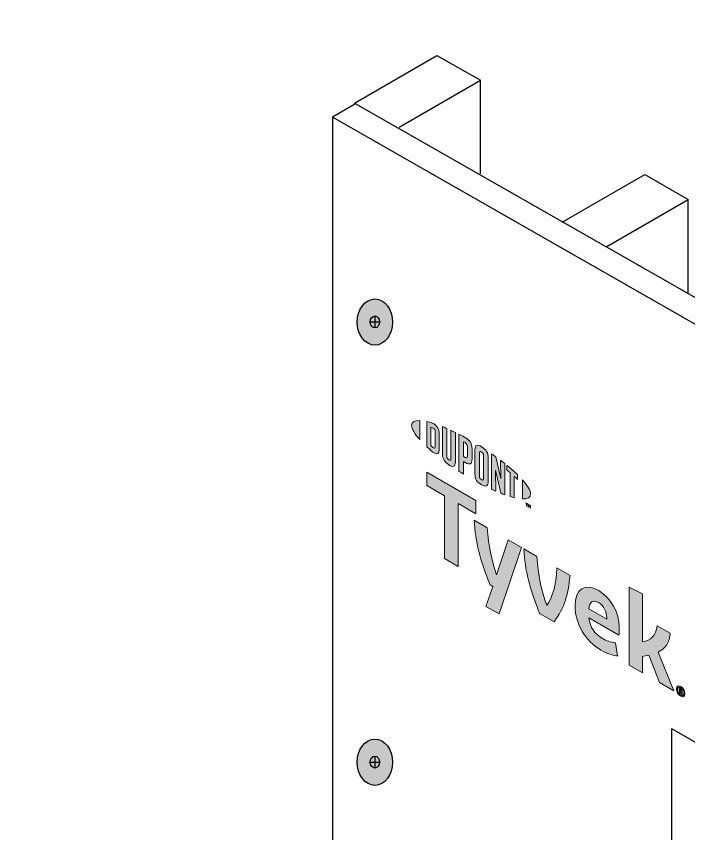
# Model space of a CAD drawing. Header units: inches. Extents: x -20.7 to 76.3, y -55.2 to 19.1.
# Drawn here: x -6.216 to -4.286, y -27.494 to -25.146 of the extents above; entities that cross this region are included whole.
import ezdxf

# ---------------------------------------------------------------- set-up
doc = ezdxf.new("R2010")
doc.units = ezdxf.units.IN
doc.header["$MEASUREMENT"] = 0
for name, color, linetype, lineweight in [('.ATI-HATCH', 7, 'Continuous', 0), ('G-ANNO-TTLB', 7, 'Continuous', 0), ('LOGOS', 7, 'Continuous', 0), ('TYVEK', 7, 'Continuous', 0)]:
    doc.layers.add(name, color=color, linetype=linetype, lineweight=lineweight)

# ---------------------------------------------------------------- blocks, each defined once
blk = doc.blocks.new('Block_598')
at = {"layer": 'LOGOS', "true_color": 0x848484, "transparency": 33554687}
h = blk.add_hatch(color=252, dxfattribs=at)
h.dxf.hatch_style = 2
edge = h.paths.add_edge_path()
edge.add_spline(control_points=[(-5.0816, -26.3215), (-5.0816, -26.3315), (-5.0731, -26.3458), (-5.0583, -26.3624), (-5.0583, -26.3624), (-5.0583, -26.3077), (-5.0583, -26.3077), (-5.0731, -26.3071), (-5.0816, -26.3115), (-5.0816, -26.3215)], knot_values=[0, 0, 0, 0, 1, 1, 1, 2, 2, 2, 3, 3, 3, 3], degree=3, periodic=0)
h = blk.add_hatch(color=252, dxfattribs=at)
h.dxf.hatch_style = 2
edge = h.paths.add_edge_path()
edge.add_spline(control_points=[(-5.0138, -26.383), (-5.0138, -26.3872), (-5.016, -26.3873), (-5.0186, -26.3858), (-5.0207, -26.3846), (-5.0238, -26.382), (-5.0264, -26.3797), (-5.0264, -26.3797), (-5.0264, -26.3273), (-5.0264, -26.3273), (-5.0238, -26.328), (-5.0207, -26.329), (-5.0186, -26.3302), (-5.016, -26.3317), (-5.0138, -26.3344), (-5.0138, -26.3386), (-5.0138, -26.3386), (-5.0138, -26.383), (-5.0138, -26.383)], knot_values=[0, 0, 0, 0, 1, 1, 1, 2, 2, 2, 3, 3, 3, 4, 4, 4, 5, 5, 5, 6, 6, 6, 6], degree=3, periodic=0)
edge = h.paths.add_edge_path()
edge.add_spline(control_points=[(-5.0169, -26.3175), (-5.021, -26.3151), (-5.027, -26.313), (-5.0378, -26.3106), (-5.0378, -26.3106), (-5.0378, -26.3832), (-5.0378, -26.3832), (-5.0283, -26.392), (-5.021, -26.3981), (-5.0169, -26.4005), (-5.0074, -26.406), (-5.002, -26.4024), (-5.002, -26.3917), (-5.002, -26.3917), (-5.002, -26.3435), (-5.002, -26.3435), (-5.002, -26.3328), (-5.0074, -26.323), (-5.0169, -26.3175)], knot_values=[0, 0, 0, 0, 1, 1, 1, 2, 2, 2, 3, 3, 3, 4, 4, 4, 5, 5, 5, 6, 6, 6, 6], degree=3, periodic=0)
h = blk.add_hatch(color=252, dxfattribs=at)
h.dxf.hatch_style = 2
edge = h.paths.add_edge_path()
edge.add_spline(control_points=[(-4.9687, -26.4175), (-4.9687, -26.4217), (-4.97, -26.4236), (-4.9746, -26.4204), (-4.9791, -26.4172), (-4.9803, -26.4143), (-4.9803, -26.4093), (-4.9803, -26.4093), (-4.9803, -26.3303), (-4.9803, -26.3303), (-4.9833, -26.329), (-4.9899, -26.3262), (-4.9928, -26.325), (-4.9928, -26.325), (-4.9928, -26.4049), (-4.9928, -26.4049), (-4.9928, -26.4177), (-4.9874, -26.4257), (-4.9746, -26.4348), (-4.9629, -26.4431), (-4.9557, -26.4404), (-4.9557, -26.4263), (-4.9557, -26.4263), (-4.9557, -26.3419), (-4.9557, -26.3419), (-4.9582, -26.3406), (-4.9662, -26.3368), (-4.9687, -26.3356), (-4.9687, -26.3356), (-4.9687, -26.4175), (-4.9687, -26.4175)], knot_values=[0, 0, 0, 0, 1, 1, 1, 2, 2, 2, 3, 3, 3, 4, 4, 4, 5, 5, 5, 6, 6, 6, 7, 7, 7, 8, 8, 8, 9, 9, 9, 10, 10, 10, 10], degree=3, periodic=0)
h = blk.add_hatch(color=252, dxfattribs=at)
h.dxf.hatch_style = 2
edge = h.paths.add_edge_path()
edge.add_spline(control_points=[(-4.9213, -26.4102), (-4.9213, -26.4148), (-4.9227, -26.4163), (-4.9279, -26.4133), (-4.9279, -26.4133), (-4.9325, -26.4107), (-4.9325, -26.4107), (-4.9325, -26.4107), (-4.9325, -26.3687), (-4.9325, -26.3687), (-4.9305, -26.3698), (-4.9294, -26.3704), (-4.9282, -26.3711), (-4.9224, -26.3744), (-4.9213, -26.3775), (-4.9213, -26.3822), (-4.9213, -26.3822), (-4.9213, -26.4102), (-4.9213, -26.4102)], knot_values=[0, 0, 0, 0, 1, 1, 1, 2, 2, 2, 3, 3, 3, 4, 4, 4, 5, 5, 5, 6, 6, 6, 6], degree=3, periodic=0)
edge = h.paths.add_edge_path()
edge.add_spline(control_points=[(-4.9274, -26.3567), (-4.9297, -26.3554), (-4.9379, -26.3509), (-4.9455, -26.347), (-4.9455, -26.347), (-4.9455, -26.4533), (-4.9455, -26.4533), (-4.943, -26.455), (-4.9362, -26.4593), (-4.9325, -26.4615), (-4.9325, -26.4615), (-4.9325, -26.4254), (-4.9325, -26.4254), (-4.9325, -26.4254), (-4.9274, -26.4284), (-4.9274, -26.4284), (-4.9138, -26.4362), (-4.9081, -26.4325), (-4.9081, -26.419), (-4.9081, -26.419), (-4.9081, -26.3876), (-4.9081, -26.3876), (-4.9081, -26.3744), (-4.9145, -26.3641), (-4.9274, -26.3567)], knot_values=[0, 0, 0, 0, 1, 1, 1, 2, 2, 2, 3, 3, 3, 4, 4, 4, 5, 5, 5, 6, 6, 6, 7, 7, 7, 8, 8, 8, 8], degree=3, periodic=0)
h = blk.add_hatch(color=252, dxfattribs=at)
h.dxf.hatch_style = 2
edge = h.paths.add_edge_path()
edge.add_spline(control_points=[(-4.8747, -26.4742), (-4.8747, -26.4784), (-4.8759, -26.4799), (-4.8806, -26.4774), (-4.8853, -26.4748), (-4.8866, -26.4717), (-4.8866, -26.4674), (-4.8866, -26.4674), (-4.8866, -26.4011), (-4.8866, -26.4011), (-4.8866, -26.3967), (-4.8853, -26.3951), (-4.8806, -26.398), (-4.8759, -26.4008), (-4.8747, -26.4038), (-4.8747, -26.408), (-4.8747, -26.408), (-4.8747, -26.4742), (-4.8747, -26.4742)], knot_values=[0, 0, 0, 0, 1, 1, 1, 2, 2, 2, 3, 3, 3, 4, 4, 4, 5, 5, 5, 6, 6, 6, 6], degree=3, periodic=0)
edge = h.paths.add_edge_path()
edge.add_spline(control_points=[(-4.8806, -26.3831), (-4.8926, -26.3755), (-4.8998, -26.3774), (-4.8998, -26.3914), (-4.8998, -26.3914), (-4.8998, -26.461), (-4.8998, -26.461), (-4.8998, -26.4758), (-4.8933, -26.4856), (-4.8806, -26.4923), (-4.8681, -26.4989), (-4.8616, -26.4972), (-4.8616, -26.4815), (-4.8616, -26.4815), (-4.8616, -26.4151), (-4.8616, -26.4151), (-4.8616, -26.4002), (-4.8674, -26.3914), (-4.8806, -26.3831)], knot_values=[0, 0, 0, 0, 1, 1, 1, 2, 2, 2, 3, 3, 3, 4, 4, 4, 5, 5, 5, 6, 6, 6, 6], degree=3, periodic=0)
h = blk.add_hatch(color=252, dxfattribs=at)
h.dxf.hatch_style = 2
edge = h.paths.add_edge_path()
edge.add_spline(control_points=[(-4.8254, -26.4742), (-4.8254, -26.4742), (-4.8399, -26.4118), (-4.8399, -26.4118), (-4.8438, -26.4089), (-4.8485, -26.4056), (-4.8522, -26.4031), (-4.8522, -26.4031), (-4.8522, -26.5051), (-4.8522, -26.5051), (-4.8496, -26.5063), (-4.8431, -26.5092), (-4.8397, -26.5107), (-4.8397, -26.5107), (-4.8407, -26.45), (-4.8407, -26.45), (-4.8407, -26.45), (-4.8254, -26.5166), (-4.8254, -26.5166), (-4.8221, -26.5179), (-4.8174, -26.5197), (-4.8143, -26.5208), (-4.8143, -26.5208), (-4.8143, -26.4311), (-4.8143, -26.4311), (-4.8175, -26.4285), (-4.8234, -26.424), (-4.8263, -26.4218), (-4.8263, -26.4218), (-4.8254, -26.4742), (-4.8254, -26.4742)], knot_values=[0, 0, 0, 0, 1, 1, 1, 2, 2, 2, 3, 3, 3, 4, 4, 4, 5, 5, 5, 6, 6, 6, 7, 7, 7, 8, 8, 8, 9, 9, 9, 10, 10, 10, 10], degree=3, periodic=0)
h = blk.add_hatch(color=252, dxfattribs=at)
h.dxf.hatch_style = 2
edge = h.paths.add_edge_path()
edge.add_spline(control_points=[(-4.8078, -26.4505), (-4.8046, -26.4531), (-4.8014, -26.4556), (-4.7983, -26.4582), (-4.7983, -26.4582), (-4.7983, -26.526), (-4.7983, -26.526), (-4.7955, -26.5269), (-4.7902, -26.5284), (-4.7867, -26.5292), (-4.7867, -26.5292), (-4.7867, -26.4681), (-4.7867, -26.4681), (-4.7833, -26.4711), (-4.7801, -26.4739), (-4.7772, -26.4766), (-4.7772, -26.4766), (-4.7772, -26.4635), (-4.7772, -26.4635), (-4.7864, -26.4545), (-4.7963, -26.4458), (-4.8078, -26.4364), (-4.8078, -26.4364), (-4.8078, -26.4505), (-4.8078, -26.4505)], knot_values=[0, 0, 0, 0, 1, 1, 1, 2, 2, 2, 3, 3, 3, 4, 4, 4, 5, 5, 5, 6, 6, 6, 7, 7, 7, 8, 8, 8, 8], degree=3, periodic=0)
h = blk.add_hatch(color=252, dxfattribs=at)
h.dxf.hatch_style = 2
edge = h.paths.add_edge_path()
edge.add_spline(control_points=[(-4.7398, -26.5188), (-4.7398, -26.5288), (-4.7484, -26.5333), (-4.7632, -26.5328), (-4.7632, -26.5328), (-4.7632, -26.478), (-4.7632, -26.478), (-4.7484, -26.4946), (-4.7398, -26.5088), (-4.7398, -26.5188)], knot_values=[0, 0, 0, 0, 1, 1, 1, 2, 2, 2, 3, 3, 3, 3], degree=3, periodic=0)
h = blk.add_hatch(color=252, dxfattribs=at)
h.dxf.hatch_style = 2
edge = h.paths.add_edge_path()
edge.add_spline(control_points=[(-4.7468, -26.5477), (-4.7468, -26.5477), (-4.7454, -26.5486), (-4.7454, -26.5486), (-4.7454, -26.5486), (-4.7433, -26.5535), (-4.7433, -26.5535), (-4.7433, -26.5535), (-4.7412, -26.551), (-4.7412, -26.551), (-4.7412, -26.551), (-4.7398, -26.5517), (-4.7398, -26.5517), (-4.7398, -26.5517), (-4.7398, -26.5596), (-4.7398, -26.5596), (-4.7398, -26.5596), (-4.7411, -26.5589), (-4.7411, -26.5589), (-4.7411, -26.5589), (-4.7411, -26.5533), (-4.7411, -26.5533), (-4.7411, -26.5533), (-4.7432, -26.5558), (-4.7432, -26.5558), (-4.7432, -26.5558), (-4.7434, -26.5558), (-4.7434, -26.5558), (-4.7434, -26.5558), (-4.7455, -26.5508), (-4.7455, -26.5508), (-4.7455, -26.5508), (-4.7455, -26.5564), (-4.7455, -26.5564), (-4.7455, -26.5564), (-4.7468, -26.5556), (-4.7468, -26.5556), (-4.7468, -26.5556), (-4.7468, -26.5477), (-4.7468, -26.5477)], knot_values=[0, 0, 0, 0, 1, 1, 1, 2, 2, 2, 3, 3, 3, 4, 4, 4, 5, 5, 5, 6, 6, 6, 7, 7, 7, 8, 8, 8, 9, 9, 9, 10, 10, 10, 11, 11, 11, 12, 12, 12, 13, 13, 13, 13], degree=3, periodic=0)
edge = h.paths.add_edge_path()
edge.add_spline(control_points=[(-4.7517, -26.5463), (-4.7517, -26.5463), (-4.7538, -26.5451), (-4.7538, -26.5451), (-4.7538, -26.5451), (-4.7538, -26.5437), (-4.7538, -26.5437), (-4.7538, -26.5437), (-4.7483, -26.5469), (-4.7483, -26.5469), (-4.7483, -26.5469), (-4.7483, -26.5483), (-4.7483, -26.5483), (-4.7483, -26.5483), (-4.7504, -26.5471), (-4.7504, -26.5471), (-4.7504, -26.5471), (-4.7504, -26.5536), (-4.7504, -26.5536), (-4.7504, -26.5536), (-4.7517, -26.5528), (-4.7517, -26.5528), (-4.7517, -26.5528), (-4.7517, -26.5463), (-4.7517, -26.5463)], knot_values=[0, 0, 0, 0, 1, 1, 1, 2, 2, 2, 3, 3, 3, 4, 4, 4, 5, 5, 5, 6, 6, 6, 7, 7, 7, 8, 8, 8, 8], degree=3, periodic=0)
at = {"layer": 'LOGOS'}
for points, knots in [([(-5.0816, -26.3215), (-5.0816, -26.3315), (-5.0731, -26.3458), (-5.0583, -26.3624), (-5.0583, -26.3624), (-5.0583, -26.3077), (-5.0583, -26.3077), (-5.0731, -26.3071), (-5.0816, -26.3115), (-5.0816, -26.3215)], [0, 0, 0, 0, 1, 1, 1, 2, 2, 2, 3, 3, 3, 3]), ([(-5.0169, -26.3175), (-5.021, -26.3151), (-5.027, -26.313), (-5.0378, -26.3106), (-5.0378, -26.3106), (-5.0378, -26.3832), (-5.0378, -26.3832), (-5.0283, -26.392), (-5.021, -26.3981), (-5.0169, -26.4005), (-5.0074, -26.406), (-5.002, -26.4024), (-5.002, -26.3917), (-5.002, -26.3917), (-5.002, -26.3435), (-5.002, -26.3435), (-5.002, -26.3328), (-5.0074, -26.323), (-5.0169, -26.3175)], [0, 0, 0, 0, 1, 1, 1, 2, 2, 2, 3, 3, 3, 4, 4, 4, 5, 5, 5, 6, 6, 6, 6]), ([(-5.0138, -26.383), (-5.0138, -26.3872), (-5.016, -26.3873), (-5.0186, -26.3858), (-5.0207, -26.3846), (-5.0238, -26.382), (-5.0264, -26.3797), (-5.0264, -26.3797), (-5.0264, -26.3273), (-5.0264, -26.3273), (-5.0238, -26.328), (-5.0207, -26.329), (-5.0186, -26.3302), (-5.016, -26.3317), (-5.0138, -26.3344), (-5.0138, -26.3386), (-5.0138, -26.3386), (-5.0138, -26.383), (-5.0138, -26.383)], [0, 0, 0, 0, 1, 1, 1, 2, 2, 2, 3, 3, 3, 4, 4, 4, 5, 5, 5, 6, 6, 6, 6]), ([(-4.9687, -26.4175), (-4.9687, -26.4217), (-4.97, -26.4236), (-4.9746, -26.4204), (-4.9791, -26.4172), (-4.9803, -26.4143), (-4.9803, -26.4093), (-4.9803, -26.4093), (-4.9803, -26.3303), (-4.9803, -26.3303), (-4.9833, -26.329), (-4.9899, -26.3262), (-4.9928, -26.325), (-4.9928, -26.325), (-4.9928, -26.4049), (-4.9928, -26.4049), (-4.9928, -26.4177), (-4.9874, -26.4257), (-4.9746, -26.4348), (-4.9629, -26.4431), (-4.9557, -26.4404), (-4.9557, -26.4263), (-4.9557, -26.4263), (-4.9557, -26.3419), (-4.9557, -26.3419), (-4.9582, -26.3406), (-4.9662, -26.3368), (-4.9687, -26.3356), (-4.9687, -26.3356), (-4.9687, -26.4175), (-4.9687, -26.4175)], [0, 0, 0, 0, 1, 1, 1, 2, 2, 2, 3, 3, 3, 4, 4, 4, 5, 5, 5, 6, 6, 6, 7, 7, 7, 8, 8, 8, 9, 9, 9, 10, 10, 10, 10]), ([(-4.9274, -26.3567), (-4.9297, -26.3554), (-4.9379, -26.3509), (-4.9455, -26.347), (-4.9455, -26.347), (-4.9455, -26.4533), (-4.9455, -26.4533), (-4.943, -26.455), (-4.9362, -26.4593), (-4.9325, -26.4615), (-4.9325, -26.4615), (-4.9325, -26.4254), (-4.9325, -26.4254), (-4.9325, -26.4254), (-4.9274, -26.4284), (-4.9274, -26.4284), (-4.9138, -26.4362), (-4.9081, -26.4325), (-4.9081, -26.419), (-4.9081, -26.419), (-4.9081, -26.3876), (-4.9081, -26.3876), (-4.9081, -26.3744), (-4.9145, -26.3641), (-4.9274, -26.3567)], [0, 0, 0, 0, 1, 1, 1, 2, 2, 2, 3, 3, 3, 4, 4, 4, 5, 5, 5, 6, 6, 6, 7, 7, 7, 8, 8, 8, 8]), ([(-4.9213, -26.4102), (-4.9213, -26.4148), (-4.9227, -26.4163), (-4.9279, -26.4133), (-4.9279, -26.4133), (-4.9325, -26.4107), (-4.9325, -26.4107), (-4.9325, -26.4107), (-4.9325, -26.3687), (-4.9325, -26.3687), (-4.9305, -26.3698), (-4.9294, -26.3704), (-4.9282, -26.3711), (-4.9224, -26.3744), (-4.9213, -26.3775), (-4.9213, -26.3822), (-4.9213, -26.3822), (-4.9213, -26.4102), (-4.9213, -26.4102)], [0, 0, 0, 0, 1, 1, 1, 2, 2, 2, 3, 3, 3, 4, 4, 4, 5, 5, 5, 6, 6, 6, 6]), ([(-4.8806, -26.3831), (-4.8926, -26.3755), (-4.8998, -26.3774), (-4.8998, -26.3914), (-4.8998, -26.3914), (-4.8998, -26.461), (-4.8998, -26.461), (-4.8998, -26.4758), (-4.8933, -26.4856), (-4.8806, -26.4923), (-4.8681, -26.4989), (-4.8616, -26.4972), (-4.8616, -26.4815), (-4.8616, -26.4815), (-4.8616, -26.4151), (-4.8616, -26.4151), (-4.8616, -26.4002), (-4.8674, -26.3914), (-4.8806, -26.3831)], [0, 0, 0, 0, 1, 1, 1, 2, 2, 2, 3, 3, 3, 4, 4, 4, 5, 5, 5, 6, 6, 6, 6]), ([(-4.8747, -26.4742), (-4.8747, -26.4784), (-4.8759, -26.4799), (-4.8806, -26.4774), (-4.8853, -26.4748), (-4.8866, -26.4717), (-4.8866, -26.4674), (-4.8866, -26.4674), (-4.8866, -26.4011), (-4.8866, -26.4011), (-4.8866, -26.3967), (-4.8853, -26.3951), (-4.8806, -26.398), (-4.8759, -26.4008), (-4.8747, -26.4038), (-4.8747, -26.408), (-4.8747, -26.408), (-4.8747, -26.4742), (-4.8747, -26.4742)], [0, 0, 0, 0, 1, 1, 1, 2, 2, 2, 3, 3, 3, 4, 4, 4, 5, 5, 5, 6, 6, 6, 6]), ([(-4.8254, -26.4742), (-4.8254, -26.4742), (-4.8399, -26.4118), (-4.8399, -26.4118), (-4.8438, -26.4089), (-4.8485, -26.4056), (-4.8522, -26.4031), (-4.8522, -26.4031), (-4.8522, -26.5051), (-4.8522, -26.5051), (-4.8496, -26.5063), (-4.8431, -26.5092), (-4.8397, -26.5107), (-4.8397, -26.5107), (-4.8407, -26.45), (-4.8407, -26.45), (-4.8407, -26.45), (-4.8254, -26.5166), (-4.8254, -26.5166), (-4.8221, -26.5179), (-4.8174, -26.5197), (-4.8143, -26.5208), (-4.8143, -26.5208), (-4.8143, -26.4311), (-4.8143, -26.4311), (-4.8175, -26.4285), (-4.8234, -26.424), (-4.8263, -26.4218), (-4.8263, -26.4218), (-4.8254, -26.4742), (-4.8254, -26.4742)], [0, 0, 0, 0, 1, 1, 1, 2, 2, 2, 3, 3, 3, 4, 4, 4, 5, 5, 5, 6, 6, 6, 7, 7, 7, 8, 8, 8, 9, 9, 9, 10, 10, 10, 10]), ([(-4.8078, -26.4505), (-4.8046, -26.4531), (-4.8014, -26.4556), (-4.7983, -26.4582), (-4.7983, -26.4582), (-4.7983, -26.526), (-4.7983, -26.526), (-4.7955, -26.5269), (-4.7902, -26.5284), (-4.7867, -26.5292), (-4.7867, -26.5292), (-4.7867, -26.4681), (-4.7867, -26.4681), (-4.7833, -26.4711), (-4.7801, -26.4739), (-4.7772, -26.4766), (-4.7772, -26.4766), (-4.7772, -26.4635), (-4.7772, -26.4635), (-4.7864, -26.4545), (-4.7963, -26.4458), (-4.8078, -26.4364), (-4.8078, -26.4364), (-4.8078, -26.4505), (-4.8078, -26.4505)], [0, 0, 0, 0, 1, 1, 1, 2, 2, 2, 3, 3, 3, 4, 4, 4, 5, 5, 5, 6, 6, 6, 7, 7, 7, 8, 8, 8, 8]), ([(-4.7398, -26.5188), (-4.7398, -26.5288), (-4.7484, -26.5333), (-4.7632, -26.5328), (-4.7632, -26.5328), (-4.7632, -26.478), (-4.7632, -26.478), (-4.7484, -26.4946), (-4.7398, -26.5088), (-4.7398, -26.5188)], [0, 0, 0, 0, 1, 1, 1, 2, 2, 2, 3, 3, 3, 3]), ([(-4.7517, -26.5463), (-4.7517, -26.5463), (-4.7538, -26.5451), (-4.7538, -26.5451), (-4.7538, -26.5451), (-4.7538, -26.5437), (-4.7538, -26.5437), (-4.7538, -26.5437), (-4.7483, -26.5469), (-4.7483, -26.5469), (-4.7483, -26.5469), (-4.7483, -26.5483), (-4.7483, -26.5483), (-4.7483, -26.5483), (-4.7504, -26.5471), (-4.7504, -26.5471), (-4.7504, -26.5471), (-4.7504, -26.5536), (-4.7504, -26.5536), (-4.7504, -26.5536), (-4.7517, -26.5528), (-4.7517, -26.5528), (-4.7517, -26.5528), (-4.7517, -26.5463), (-4.7517, -26.5463)], [0, 0, 0, 0, 1, 1, 1, 2, 2, 2, 3, 3, 3, 4, 4, 4, 5, 5, 5, 6, 6, 6, 7, 7, 7, 8, 8, 8, 8]), ([(-4.7468, -26.5477), (-4.7468, -26.5477), (-4.7454, -26.5486), (-4.7454, -26.5486), (-4.7454, -26.5486), (-4.7433, -26.5535), (-4.7433, -26.5535), (-4.7433, -26.5535), (-4.7412, -26.551), (-4.7412, -26.551), (-4.7412, -26.551), (-4.7398, -26.5517), (-4.7398, -26.5517), (-4.7398, -26.5517), (-4.7398, -26.5596), (-4.7398, -26.5596), (-4.7398, -26.5596), (-4.7411, -26.5589), (-4.7411, -26.5589), (-4.7411, -26.5589), (-4.7411, -26.5533), (-4.7411, -26.5533), (-4.7411, -26.5533), (-4.7432, -26.5558), (-4.7432, -26.5558), (-4.7432, -26.5558), (-4.7434, -26.5558), (-4.7434, -26.5558), (-4.7434, -26.5558), (-4.7455, -26.5508), (-4.7455, -26.5508), (-4.7455, -26.5508), (-4.7455, -26.5564), (-4.7455, -26.5564), (-4.7455, -26.5564), (-4.7468, -26.5556), (-4.7468, -26.5556), (-4.7468, -26.5556), (-4.7468, -26.5477), (-4.7468, -26.5477)], [0, 0, 0, 0, 1, 1, 1, 2, 2, 2, 3, 3, 3, 4, 4, 4, 5, 5, 5, 6, 6, 6, 7, 7, 7, 8, 8, 8, 9, 9, 9, 10, 10, 10, 11, 11, 11, 12, 12, 12, 13, 13, 13, 13])]:
    blk.add_open_spline(points, degree=3, knots=knots, dxfattribs=at)
blk = doc.blocks.new('Block_602')
at = {"layer": 'LOGOS', "true_color": 0x848484, "transparency": 33554687}
h = blk.add_hatch(color=252, dxfattribs=at)
h.dxf.hatch_style = 2
h.paths.add_polyline_path([(-4.8975, -26.5372), (-5.0378, -26.4562), (-5.0378, -26.4943), (-4.9871, -26.5236), (-4.9871, -26.7041), (-4.9482, -26.7266), (-4.9482, -26.5461), (-4.8975, -26.5753)])
h = blk.add_hatch(color=252, dxfattribs=at)
h.dxf.hatch_style = 2
edge = h.paths.add_edge_path()
edge.add_spline(control_points=[(-4.6643, -26.7309), (-4.6667, -26.7829), (-4.6771, -26.8131), (-4.6932, -26.8391), (-4.7087, -26.7949), (-4.7188, -26.7528), (-4.7218, -26.6977), (-4.7218, -26.6977), (-4.7596, -26.6758), (-4.7596, -26.6758), (-4.7556, -26.741), (-4.7433, -26.7883), (-4.7139, -26.8618), (-4.7139, -26.8618), (-4.6722, -26.8859), (-4.6722, -26.8859), (-4.6439, -26.8457), (-4.6321, -26.8122), (-4.6267, -26.7526), (-4.6267, -26.7526), (-4.6643, -26.7309), (-4.6643, -26.7309)], knot_values=[0, 0, 0, 0, 1, 1, 1, 2, 2, 2, 3, 3, 3, 4, 4, 4, 5, 5, 5, 6, 6, 6, 7, 7, 7, 7], degree=3, periodic=0)
h = blk.add_hatch(color=252, dxfattribs=at)
h.dxf.hatch_style = 2
edge = h.paths.add_edge_path()
edge.add_spline(control_points=[(-4.573, -26.8482), (-4.573, -26.8482), (-4.5213, -26.8781), (-4.5213, -26.8781), (-4.5213, -26.8781), (-4.5213, -26.8743), (-4.5213, -26.8743), (-4.5213, -26.8569), (-4.5295, -26.8393), (-4.5444, -26.8307), (-4.5602, -26.8216), (-4.5706, -26.8284), (-4.573, -26.8482)], knot_values=[0, 0, 0, 0, 1, 1, 1, 2, 2, 2, 3, 3, 3, 4, 4, 4, 4], degree=3, periodic=0)
edge = h.paths.add_edge_path()
edge.add_spline(control_points=[(-4.4905, -26.9839), (-4.5025, -26.9833), (-4.5202, -26.9774), (-4.5382, -26.967), (-4.582, -26.9417), (-4.612, -26.8925), (-4.612, -26.8407), (-4.612, -26.7911), (-4.5845, -26.7732), (-4.5444, -26.7963), (-4.5088, -26.8169), (-4.4853, -26.8595), (-4.4853, -26.9014), (-4.4853, -26.9107), (-4.4859, -26.9185), (-4.4864, -26.9245), (-4.4864, -26.9245), (-4.5725, -26.8748), (-4.5725, -26.8748), (-4.569, -26.9018), (-4.5562, -26.9204), (-4.5344, -26.933), (-4.521, -26.9407), (-4.5082, -26.9447), (-4.4965, -26.9458), (-4.4965, -26.9458), (-4.4905, -26.9839), (-4.4905, -26.9839)], knot_values=[0, 0, 0, 0, 1, 1, 1, 2, 2, 2, 3, 3, 3, 4, 4, 4, 5, 5, 5, 6, 6, 6, 7, 7, 7, 8, 8, 8, 9, 9, 9, 9], degree=3, periodic=0)
h = blk.add_hatch(color=252, dxfattribs=at)
h.dxf.hatch_style = 2
edge = h.paths.add_edge_path()
edge.add_spline(control_points=[(-4.3739, -26.9729), (-4.3739, -26.9729), (-4.3287, -27.0842), (-4.3287, -27.0842), (-4.3287, -27.0842), (-4.3696, -27.0606), (-4.3696, -27.0606), (-4.3696, -27.0606), (-4.4009, -26.9816), (-4.4009, -26.9816), (-4.4066, -26.983), (-4.4126, -26.9843), (-4.4191, -26.9852), (-4.4191, -26.9852), (-4.4191, -27.032), (-4.4191, -27.032), (-4.4191, -27.032), (-4.4567, -27.0103), (-4.4567, -27.0103), (-4.4567, -27.0103), (-4.4567, -26.7864), (-4.4567, -26.7864), (-4.4567, -26.7864), (-4.4191, -26.8059), (-4.4191, -26.8059), (-4.4191, -26.8059), (-4.4191, -26.9436), (-4.4191, -26.9436), (-4.3935, -26.9394), (-4.381, -26.9247), (-4.3766, -26.897), (-4.3766, -26.897), (-4.3393, -26.9185), (-4.3393, -26.9185), (-4.3401, -26.9449), (-4.3521, -26.962), (-4.3739, -26.9729)], knot_values=[0, 0, 0, 0, 1, 1, 1, 2, 2, 2, 3, 3, 3, 4, 4, 4, 5, 5, 5, 6, 6, 6, 7, 7, 7, 8, 8, 8, 9, 9, 9, 10, 10, 10, 11, 11, 11, 12, 12, 12, 12], degree=3, periodic=0)
at = {"layer": 'LOGOS'}
blk.add_lwpolyline([(-4.8975, -26.5372), (-5.0378, -26.4562), (-5.0378, -26.4943), (-4.9871, -26.5236), (-4.9871, -26.7041), (-4.9482, -26.7266), (-4.9482, -26.5461), (-4.8975, -26.5753)], close=True, dxfattribs=at)
for points, knots in [([(-4.6643, -26.7309), (-4.6667, -26.7829), (-4.6771, -26.8131), (-4.6932, -26.8391), (-4.7087, -26.7949), (-4.7188, -26.7528), (-4.7218, -26.6977), (-4.7218, -26.6977), (-4.7596, -26.6758), (-4.7596, -26.6758), (-4.7556, -26.741), (-4.7433, -26.7883), (-4.7139, -26.8618), (-4.7139, -26.8618), (-4.6722, -26.8859), (-4.6722, -26.8859), (-4.6439, -26.8457), (-4.6321, -26.8122), (-4.6267, -26.7526), (-4.6267, -26.7526), (-4.6643, -26.7309), (-4.6643, -26.7309)], [0, 0, 0, 0, 1, 1, 1, 2, 2, 2, 3, 3, 3, 4, 4, 4, 5, 5, 5, 6, 6, 6, 7, 7, 7, 7]), ([(-4.4905, -26.9839), (-4.5025, -26.9833), (-4.5202, -26.9774), (-4.5382, -26.967), (-4.582, -26.9417), (-4.612, -26.8925), (-4.612, -26.8407), (-4.612, -26.7911), (-4.5845, -26.7732), (-4.5444, -26.7963), (-4.5088, -26.8169), (-4.4853, -26.8595), (-4.4853, -26.9014), (-4.4853, -26.9107), (-4.4859, -26.9185), (-4.4864, -26.9245), (-4.4864, -26.9245), (-4.5725, -26.8748), (-4.5725, -26.8748), (-4.569, -26.9018), (-4.5562, -26.9204), (-4.5344, -26.933), (-4.521, -26.9407), (-4.5082, -26.9447), (-4.4965, -26.9458), (-4.4965, -26.9458), (-4.4905, -26.9839), (-4.4905, -26.9839)], [0, 0, 0, 0, 1, 1, 1, 2, 2, 2, 3, 3, 3, 4, 4, 4, 5, 5, 5, 6, 6, 6, 7, 7, 7, 8, 8, 8, 9, 9, 9, 9]), ([(-4.3739, -26.9729), (-4.3739, -26.9729), (-4.3287, -27.0842), (-4.3287, -27.0842), (-4.3287, -27.0842), (-4.3696, -27.0606), (-4.3696, -27.0606), (-4.3696, -27.0606), (-4.4009, -26.9816), (-4.4009, -26.9816), (-4.4066, -26.983), (-4.4126, -26.9843), (-4.4191, -26.9852), (-4.4191, -26.9852), (-4.4191, -27.032), (-4.4191, -27.032), (-4.4191, -27.032), (-4.4567, -27.0103), (-4.4567, -27.0103), (-4.4567, -27.0103), (-4.4567, -26.7864), (-4.4567, -26.7864), (-4.4567, -26.7864), (-4.4191, -26.8059), (-4.4191, -26.8059), (-4.4191, -26.8059), (-4.4191, -26.9436), (-4.4191, -26.9436), (-4.3935, -26.9394), (-4.381, -26.9247), (-4.3766, -26.897), (-4.3766, -26.897), (-4.3393, -26.9185), (-4.3393, -26.9185), (-4.3401, -26.9449), (-4.3521, -26.962), (-4.3739, -26.9729)], [0, 0, 0, 0, 1, 1, 1, 2, 2, 2, 3, 3, 3, 4, 4, 4, 5, 5, 5, 6, 6, 6, 7, 7, 7, 8, 8, 8, 9, 9, 9, 10, 10, 10, 11, 11, 11, 12, 12, 12, 12]), ([(-4.573, -26.8482), (-4.573, -26.8482), (-4.5213, -26.8781), (-4.5213, -26.8781), (-4.5213, -26.8781), (-4.5213, -26.8743), (-4.5213, -26.8743), (-4.5213, -26.8569), (-4.5295, -26.8393), (-4.5444, -26.8307), (-4.5602, -26.8216), (-4.5706, -26.8284), (-4.573, -26.8482)], [0, 0, 0, 0, 1, 1, 1, 2, 2, 2, 3, 3, 3, 4, 4, 4, 4])]:
    blk.add_open_spline(points, degree=3, knots=knots, dxfattribs=at)
blk = doc.blocks.new('Block_601')
at = {"layer": 'LOGOS', "true_color": 0x848484, "transparency": 33554687}
h = blk.add_hatch(color=252, dxfattribs=at)
h.dxf.hatch_style = 2
edge = h.paths.add_edge_path()
edge.add_spline(control_points=[(-4.8039, -26.6503), (-4.8039, -26.6503), (-4.8376, -26.7509), (-4.8376, -26.7509), (-4.852, -26.7088), (-4.8613, -26.6681), (-4.8642, -26.6155), (-4.8642, -26.6155), (-4.9021, -26.5936), (-4.9021, -26.5936), (-4.898, -26.6587), (-4.8857, -26.7061), (-4.8563, -26.7796), (-4.8563, -26.7796), (-4.8487, -26.784), (-4.8487, -26.784), (-4.8487, -26.784), (-4.868, -26.8415), (-4.868, -26.8415), (-4.868, -26.8415), (-4.8304, -26.8632), (-4.8304, -26.8632), (-4.8304, -26.8632), (-4.7663, -26.672), (-4.7663, -26.672), (-4.7663, -26.672), (-4.8039, -26.6503), (-4.8039, -26.6503)], knot_values=[0, 0, 0, 0, 1, 1, 1, 2, 2, 2, 3, 3, 3, 4, 4, 4, 5, 5, 5, 6, 6, 6, 7, 7, 7, 8, 8, 8, 9, 9, 9, 9], degree=3, periodic=0)
at = {"layer": 'LOGOS'}
blk.add_open_spline([(-4.8039, -26.6503), (-4.8039, -26.6503), (-4.8376, -26.7509), (-4.8376, -26.7509), (-4.852, -26.7088), (-4.8613, -26.6681), (-4.8642, -26.6155), (-4.8642, -26.6155), (-4.9021, -26.5936), (-4.9021, -26.5936), (-4.898, -26.6587), (-4.8857, -26.7061), (-4.8563, -26.7796), (-4.8563, -26.7796), (-4.8487, -26.784), (-4.8487, -26.784), (-4.8487, -26.784), (-4.868, -26.8415), (-4.868, -26.8415), (-4.868, -26.8415), (-4.8304, -26.8632), (-4.8304, -26.8632), (-4.8304, -26.8632), (-4.7663, -26.672), (-4.7663, -26.672), (-4.7663, -26.672), (-4.8039, -26.6503), (-4.8039, -26.6503)], degree=3, knots=[0, 0, 0, 0, 1, 1, 1, 2, 2, 2, 3, 3, 3, 4, 4, 4, 5, 5, 5, 6, 6, 6, 7, 7, 7, 8, 8, 8, 9, 9, 9, 9], dxfattribs=at)
blk.add_blockref('Block_602', (0, 0), dxfattribs=at)
blk = doc.blocks.new('Block_603')
at = {"layer": 'LOGOS', "true_color": 0x848484, "transparency": 33554687}
h = blk.add_hatch(color=252, dxfattribs=at)
h.dxf.hatch_style = 2
edge = h.paths.add_edge_path()
edge.add_spline(control_points=[(-4.3107, -27.0799), (-4.3107, -27.0799), (-4.3107, -27.084), (-4.3107, -27.084), (-4.3107, -27.084), (-4.3091, -27.0849), (-4.3091, -27.0849), (-4.3076, -27.0858), (-4.3068, -27.0858), (-4.3068, -27.0842), (-4.3068, -27.0827), (-4.3076, -27.0817), (-4.3091, -27.0808), (-4.3091, -27.0808), (-4.3107, -27.0799), (-4.3107, -27.0799)], knot_values=[0, 0, 0, 0, 1, 1, 1, 2, 2, 2, 3, 3, 3, 4, 4, 4, 5, 5, 5, 5], degree=3, periodic=0)
edge = h.paths.add_edge_path()
edge.add_spline(control_points=[(-4.3133, -27.0758), (-4.3133, -27.0758), (-4.3091, -27.0782), (-4.3091, -27.0782), (-4.3058, -27.0801), (-4.3042, -27.0828), (-4.3042, -27.0857), (-4.3042, -27.0877), (-4.305, -27.0886), (-4.3066, -27.0884), (-4.3058, -27.0907), (-4.3047, -27.093), (-4.3034, -27.0957), (-4.3034, -27.0957), (-4.3065, -27.0938), (-4.3065, -27.0938), (-4.3077, -27.0915), (-4.3085, -27.0894), (-4.3093, -27.0874), (-4.3093, -27.0874), (-4.3107, -27.0865), (-4.3107, -27.0865), (-4.3107, -27.0865), (-4.3107, -27.0914), (-4.3107, -27.0914), (-4.3107, -27.0914), (-4.3133, -27.0899), (-4.3133, -27.0899), (-4.3133, -27.0899), (-4.3133, -27.0758), (-4.3133, -27.0758)], knot_values=[0, 0, 0, 0, 1, 1, 1, 2, 2, 2, 3, 3, 3, 4, 4, 4, 5, 5, 5, 6, 6, 6, 7, 7, 7, 8, 8, 8, 9, 9, 9, 10, 10, 10, 10], degree=3, periodic=0)
edge = h.paths.add_edge_path()
edge.add_spline(control_points=[(-4.3089, -27.0747), (-4.3149, -27.0712), (-4.3183, -27.0732), (-4.3183, -27.0803), (-4.3183, -27.0873), (-4.3149, -27.0932), (-4.3089, -27.0966), (-4.3031, -27.1), (-4.2996, -27.0981), (-4.2996, -27.091), (-4.2996, -27.084), (-4.3031, -27.0781), (-4.3089, -27.0747)], knot_values=[0, 0, 0, 0, 1, 1, 1, 2, 2, 2, 3, 3, 3, 4, 4, 4, 4], degree=3, periodic=0)
edge = h.paths.add_edge_path()
edge.add_spline(control_points=[(-4.3089, -27.0718), (-4.3016, -27.0761), (-4.2968, -27.0842), (-4.2968, -27.0926), (-4.2968, -27.1011), (-4.3017, -27.1035), (-4.3089, -27.0994), (-4.3163, -27.0951), (-4.3211, -27.087), (-4.3211, -27.0786), (-4.3211, -27.0702), (-4.3163, -27.0676), (-4.3089, -27.0718)], knot_values=[0, 0, 0, 0, 1, 1, 1, 2, 2, 2, 3, 3, 3, 4, 4, 4, 4], degree=3, periodic=0)
at = {"layer": 'LOGOS'}
for points, knots in [([(-4.3089, -27.0718), (-4.3016, -27.0761), (-4.2968, -27.0842), (-4.2968, -27.0926), (-4.2968, -27.1011), (-4.3017, -27.1035), (-4.3089, -27.0994), (-4.3163, -27.0951), (-4.3211, -27.087), (-4.3211, -27.0786), (-4.3211, -27.0702), (-4.3163, -27.0676), (-4.3089, -27.0718)], [0, 0, 0, 0, 1, 1, 1, 2, 2, 2, 3, 3, 3, 4, 4, 4, 4]), ([(-4.3089, -27.0747), (-4.3149, -27.0712), (-4.3183, -27.0732), (-4.3183, -27.0803), (-4.3183, -27.0873), (-4.3149, -27.0932), (-4.3089, -27.0966), (-4.3031, -27.1), (-4.2996, -27.0981), (-4.2996, -27.091), (-4.2996, -27.084), (-4.3031, -27.0781), (-4.3089, -27.0747)], [0, 0, 0, 0, 1, 1, 1, 2, 2, 2, 3, 3, 3, 4, 4, 4, 4]), ([(-4.3133, -27.0758), (-4.3133, -27.0758), (-4.3091, -27.0782), (-4.3091, -27.0782), (-4.3058, -27.0801), (-4.3042, -27.0828), (-4.3042, -27.0857), (-4.3042, -27.0877), (-4.305, -27.0886), (-4.3066, -27.0884), (-4.3058, -27.0907), (-4.3047, -27.093), (-4.3034, -27.0957), (-4.3034, -27.0957), (-4.3065, -27.0938), (-4.3065, -27.0938), (-4.3077, -27.0915), (-4.3085, -27.0894), (-4.3093, -27.0874), (-4.3093, -27.0874), (-4.3107, -27.0865), (-4.3107, -27.0865), (-4.3107, -27.0865), (-4.3107, -27.0914), (-4.3107, -27.0914), (-4.3107, -27.0914), (-4.3133, -27.0899), (-4.3133, -27.0899), (-4.3133, -27.0899), (-4.3133, -27.0758), (-4.3133, -27.0758)], [0, 0, 0, 0, 1, 1, 1, 2, 2, 2, 3, 3, 3, 4, 4, 4, 5, 5, 5, 6, 6, 6, 7, 7, 7, 8, 8, 8, 9, 9, 9, 10, 10, 10, 10]), ([(-4.3107, -27.0799), (-4.3107, -27.0799), (-4.3107, -27.084), (-4.3107, -27.084), (-4.3107, -27.084), (-4.3091, -27.0849), (-4.3091, -27.0849), (-4.3076, -27.0858), (-4.3068, -27.0858), (-4.3068, -27.0842), (-4.3068, -27.0827), (-4.3076, -27.0817), (-4.3091, -27.0808), (-4.3091, -27.0808), (-4.3107, -27.0799), (-4.3107, -27.0799)], [0, 0, 0, 0, 1, 1, 1, 2, 2, 2, 3, 3, 3, 4, 4, 4, 5, 5, 5, 5])]:
    blk.add_open_spline(points, degree=3, knots=knots, dxfattribs=at)
blk = doc.blocks.new('Block_600')
at = {"layer": 'LOGOS'}
for name in ['Block_601', 'Block_603']:
    blk.add_blockref(name, (0, 0), dxfattribs=at)
blk = doc.blocks.new('Block_599')
at = {"layer": 'LOGOS'}
blk.add_blockref('Block_600', (0, 0), dxfattribs=at)
blk = doc.blocks.new('Block_597')
at = {"layer": 'LOGOS'}
for name in ['Block_598', 'Block_599']:
    blk.add_blockref(name, (0, 0), dxfattribs=at)

msp = doc.modelspace()

# ---------------------------------------------------------------- hatches: boundary and pattern name
at = {"layer": 'G-ANNO-TTLB', "true_color": 0xff00ff, "transparency": 33554687}
h = msp.add_hatch(color=6, dxfattribs=at)
edge = h.paths.add_edge_path()
edge.add_spline(control_points=[(20.0382, -55.2136), (20.0382, -55.2136), (-20.6495, -55.2136), (-20.6495, -55.2136), (-20.6495, -55.2136), (-20.6495, -21.0886), (-20.6495, -21.0886), (-20.6495, -21.0886), (20.0382, -21.0886), (20.0382, -21.0886), (20.0382, -21.0886), (20.0382, -55.2136), (20.0382, -55.2136)], knot_values=[0, 0, 0, 0, 1, 1, 1, 2, 2, 2, 3, 3, 3, 4, 4, 4, 4], degree=3, periodic=0)
edge = h.paths.add_edge_path()
edge.add_spline(control_points=[(-20.5245, -21.2136), (-20.5245, -21.2136), (-20.5245, -55.0886), (-20.5245, -55.0886), (-20.5245, -55.0886), (19.9132, -55.0886), (19.9132, -55.0886), (19.9132, -55.0886), (19.9132, -21.2136), (19.9132, -21.2136), (19.9132, -21.2136), (-20.5245, -21.2136), (-20.5245, -21.2136)], knot_values=[0, 0, 0, 0, 1, 1, 1, 2, 2, 2, 3, 3, 3, 4, 4, 4, 4], degree=3, periodic=0)
edge.add_line((-20.5245, -21.2136), (-20.5245, -21.2136))
at = {"layer": 'TYVEK', "true_color": 0x003b71, "transparency": 33554687}
h = msp.add_hatch(color=156, dxfattribs=at)
h.dxf.hatch_style = 2
edge = h.paths.add_edge_path()
edge.add_ellipse((-5.1869, -26.0246), major_axis=(0, 0.0664), ratio=0.766948, start_angle=0, end_angle=360)
h = msp.add_hatch(color=156, dxfattribs=at)
h.dxf.hatch_style = 2
edge = h.paths.add_edge_path()
edge.add_ellipse((-5.1869, -27.2892), major_axis=(0, 0.0664), ratio=0.766948, start_angle=0, end_angle=360)

# ---------------------------------------------------------------- linework, layer by layer
at = {"layer": '.ATI-HATCH'}
msp.add_lwpolyline([(-4.3809, -27.4872)], dxfattribs=at)
at = {"layer": 'G-ANNO-TTLB'}
for points in [[(20.0382, -55.2136), (20.0382, -55.2136), (-20.6495, -55.2136), (-20.6495, -55.2136), (-20.6495, -55.2136), (-20.6495, -21.0886), (-20.6495, -21.0886), (-20.6495, -21.0886), (20.0382, -21.0886), (20.0382, -21.0886), (20.0382, -21.0886), (20.0382, -55.2136), (20.0382, -55.2136)], [(-20.5245, -21.2136), (-20.5245, -21.2136), (-20.5245, -55.0886), (-20.5245, -55.0886), (-20.5245, -55.0886), (19.9132, -55.0886), (19.9132, -55.0886), (19.9132, -55.0886), (19.9132, -21.2136), (19.9132, -21.2136), (19.9132, -21.2136), (-20.5245, -21.2136), (-20.5245, -21.2136)]]:
    msp.add_open_spline(points, degree=3, knots=[0, 0, 0, 0, 1, 1, 1, 2, 2, 2, 3, 3, 3, 4, 4, 4, 4], dxfattribs=at)
at = {"layer": 'TYVEK', "color": 33, "lineweight": 25, "true_color": 0xcc9966}
for p, q in [((-5.2459, -25.3956), (-5.0089, -25.2585)), ((-5.009, -25.2585), (-4.8839, -25.3302)), ((-5.1173, -25.4652), (-4.8839, -25.3302)), ((-4.8839, -25.5991), (-4.8839, -25.3302)), ((-5.2423, -25.3976), (-5.2459, -25.3956)), ((-4.6492, -25.738), (-4.4123, -25.6009)), ((-4.4123, -25.6009), (-4.2873, -25.6726)), ((-4.5206, -25.8076), (-4.2873, -25.6726)), ((-4.2873, -25.9415), (-4.2873, -25.6726))]:
    msp.add_line(p, q, dxfattribs=at)
at = {"layer": 'TYVEK', "color": 2, "lineweight": 25, "true_color": 0xffff00}
for p, q in [((-5.2423, -25.3976), (-5.3091, -25.4363)), ((-1.508, -27.53), (-5.2423, -25.3976))]:
    msp.add_line(p, q, dxfattribs=at)
at = {"layer": 'TYVEK', "color": 18, "lineweight": 25, "true_color": 0x000000}
for p, q in [((-5.3091, -25.4363), (-5.3091, -31.3025)), ((-1.5748, -27.5687), (-5.3091, -25.4363))]:
    msp.add_line(p, q, dxfattribs=at)
at = {"layer": 'TYVEK', "color": 252, "lineweight": 25, "true_color": 0x848484}
for p, q in [((-5.1869, -26.0071), (-5.1869, -26.0413)), ((-5.2004, -26.0242), (-5.1734, -26.0242)), ((-5.1869, -27.2716), (-5.1869, -27.3059)), ((-5.2004, -27.2888), (-5.1734, -27.2888))]:
    msp.add_line(p, q, dxfattribs=at)
at = {"layer": 'TYVEK', "color": 1, "lineweight": 25, "true_color": 0xff0000}
for p in [(-4.3345, -27.515), (-2.4726, -28.2689)]:
    msp.add_line(p, (-4.3345, -27.1934), dxfattribs=at)
at = {"layer": 'TYVEK', "color": 18, "lineweight": 25, "true_color": 0x000000}
for centre in [(-5.1869, -26.0246), (-5.1869, -27.2892)]:
    msp.add_ellipse(centre, major_axis=(0, 0.0664), ratio=0.766948, dxfattribs=at)
at = {"layer": 'TYVEK', "color": 252, "lineweight": 25, "true_color": 0x848484}
for centre in [(-5.1869, -26.0242), (-5.1869, -27.2888)]:
    msp.add_ellipse(centre, major_axis=(0, 0.0171), ratio=0.788846, dxfattribs=at)

# ---------------------------------------------------------------- block references
at = {"layer": 'LOGOS'}
msp.add_blockref('Block_597', (0, 0), dxfattribs=at)

doc.saveas('drawing.dxf')
